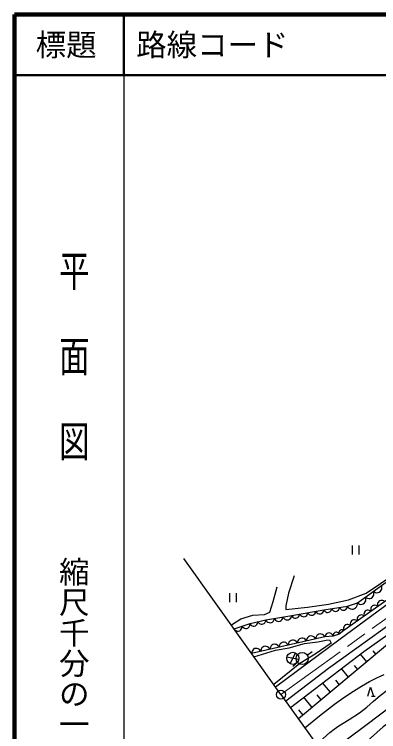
# Model space of a CAD drawing. Units: millimetres, scale not verified. Extents: x 40000 to 680000, y 20000 to 380000.
# Drawn here: x 40000 to 99812, y 262258 to 380000 of the extents above; entities that cross this region are included whole.
import ezdxf
from ezdxf.enums import TextEntityAlignment as Align

# ---------------------------------------------------------------- set-up
doc = ezdxf.new("R2010")
doc.units = ezdxf.units.MM
doc.header["$LTSCALE"] = 1000
doc.linetypes.add('CHAIN', pattern=[18.5, 12, -1.5, 3.5, -1.5])
for name, color, linetype, lineweight in [('M-BGD', 7, 'Continuous', 25), ('M-BMK', 2, 'CHAIN', 13), ('M-TTL', 2, 'Continuous', 140), ('M-TTL-BAND', 7, 'Continuous', 25), ('M-TTL-LINE', 7, 'Continuous', 50)]:
    doc.layers.add(name, color=color, linetype=linetype, lineweight=lineweight)
doc.layers.add('M-TTL-TXT', color=7, linetype='Continuous')
doc.styles.add('@ＭＳ ゴシック', font='')
doc.styles.add('ＭＳ ゴシック', font='')
doc.styles.get('@ＭＳ ゴシック').set_extended_font_data('@MS Gothic')
doc.styles.get('ＭＳ ゴシック').set_extended_font_data('MS Gothic')

# ---------------------------------------------------------------- blocks, each defined once
blk = doc.blocks.new('BUHIN1')
at = {"color": 7, "linetype": 'Continuous', "lineweight": 25}
for radius in [746, 22.5]:
    blk.add_circle((0, 0), radius, dxfattribs=at)
blk = doc.blocks.new('BUHIN123')
at = {"color": 7, "linetype": 'Continuous', "lineweight": 25}
blk.add_lwpolyline([(-643, -253), (-536, -382), (-410, -477), (-229, -569), (-57, -590), (113, -579), (312, -501), (444, -393), (555, -260), (625, -70), (649, 85), (643, 253)], dxfattribs=at)
blk = doc.blocks.new('BUHIN124')
at = {"color": 7, "linetype": 'Continuous', "lineweight": 25}
blk.add_lwpolyline([(-639, -195), (-546, -328), (-431, -429), (-264, -531), (-100, -565), (65, -567), (263, -507), (399, -413), (516, -293), (598, -114), (633, 33), (639, 195)], dxfattribs=at)
blk = doc.blocks.new('BUHIN125')
at = {"color": 7, "linetype": 'Continuous', "lineweight": 25}
blk.add_lwpolyline([(-700, -160), (-611, -309), (-496, -426), (-324, -549), (-151, -598), (26, -613), (243, -564), (395, -474), (530, -354), (632, -169), (681, -14), (700, 160)], dxfattribs=at)
blk = doc.blocks.new('BUHIN126')
at = {"color": 7, "linetype": 'Continuous', "lineweight": 25}
blk.add_lwpolyline([(-651, -157), (-566, -295), (-458, -403), (-296, -516), (-134, -559), (31, -571), (233, -523), (374, -437), (498, -324), (591, -151), (635, -6), (651, 157)], dxfattribs=at)
blk = doc.blocks.new('BUHIN127')
at = {"color": 7, "linetype": 'Continuous', "lineweight": 25}
blk.add_lwpolyline([(-636, -130), (-559, -266), (-457, -375), (-305, -490), (-149, -537), (10, -555), (207, -515), (347, -436), (472, -331), (567, -166), (615, -27), (636, 130)], dxfattribs=at)
blk = doc.blocks.new('BUHIN129')
at = {"color": 7, "linetype": 'Continuous', "lineweight": 25}
blk.add_lwpolyline([(-627, -517), (-461, -622), (-285, -682), (-49, -719), (151, -681), (337, -607), (531, -446), (640, -278), (716, -89), (724, 150), (695, 331), (627, 517)], dxfattribs=at)
blk = doc.blocks.new('BUHIN139')
at = {"color": 7, "linetype": 'Continuous', "lineweight": 25}
blk.add_lwpolyline([(532, 432), (393, 522), (245, 574), (46, 606), (-123, 575), (-280, 514), (-445, 380), (-538, 239), (-603, 80), (-612, -121), (-589, -275), (-532, -432)], dxfattribs=at)
blk = doc.blocks.new('BUHIN140')
at = {"color": 7, "linetype": 'Continuous', "lineweight": 25}
blk.add_lwpolyline([(538, 427), (400, 519), (252, 572), (53, 608), (-117, 578), (-275, 518), (-442, 386), (-537, 245), (-604, 87), (-615, -115), (-593, -269), (-538, -427)], dxfattribs=at)
blk = doc.blocks.new('BUHIN144')
at = {"color": 7, "linetype": 'Continuous', "lineweight": 25}
blk.add_lwpolyline([(740, 213), (636, 367), (506, 486), (314, 607), (126, 649), (-64, 655), (-294, 589), (-452, 483), (-589, 348), (-687, 143), (-730, -25), (-740, -213)], dxfattribs=at)
blk = doc.blocks.new('BUHIN380')
at = {"color": 7, "linetype": 'Continuous', "lineweight": 25}
blk.add_circle((0, 0), 995, dxfattribs=at)
blk = doc.blocks.new('BUHIN337')
at = {"color": 7, "linetype": 'Continuous', "lineweight": 25}
blk.add_line((190, -736), (789, -701), dxfattribs=at)
blk.add_lwpolyline([(-413, -772), (-44, 749), (501, -718)], dxfattribs=at)
blk = doc.blocks.new('BUHIN331')
at = {"color": 7, "linetype": 'Continuous', "lineweight": 25}
for p, q in [((-621, 715), (-532, -783)), ((617, -715), (529, 782))]:
    blk.add_line(p, q, dxfattribs=at)

msp = doc.modelspace()

# ---------------------------------------------------------------- linework, layer by layer
at = {"layer": 'M-BGD'}
for p, q in [((83762, 268338), (67800, 290692)), ((96326, 283381), (104199, 289128)), ((85948, 287858), (85023, 284991)), ((96227, 276023), (112692, 287820)), ((97786, 284991), (102456, 288181)), ((97386, 275419), (112805, 286403)), ((82479, 283603), (83127, 286008)), ((85023, 284991), (84560, 282910)), ((94872, 283881), (97786, 284991)), ((103022, 285206), (97458, 281211)), ((91589, 283187), (94872, 283881)), ((93517, 277486), (102683, 284304)), ((81971, 281892), (82479, 283603)), ((84560, 282910), (84560, 282309)), ((84560, 282309), (88121, 282679)), ((88121, 282679), (91589, 283187)), ((90815, 282278), (94673, 282830)), ((94673, 282830), (96326, 283381)), ((79150, 281384), (81046, 281476)), ((81046, 281476), (81971, 281892)), ((85540, 281334), (90815, 282278)), ((75626, 279780), (77208, 280783)), ((77208, 280783), (79150, 281384)), ((78690, 279995), (81288, 280625)), ((81288, 280625), (85540, 281334)), ((97458, 281211), (94084, 278843)), ((76065, 279138), (78690, 279995)), ((92338, 277956), (90976, 277808)), ((93344, 278281), (92338, 277956)), ((94084, 278843), (93344, 278281)), ((90976, 277808), (78949, 275106)), ((82886, 269621), (93517, 277486)), ((85115, 276020), (87612, 276713)), ((101619, 276830), (86655, 264356)), ((87612, 276713), (89832, 276991)), ((92005, 276759), (89369, 274956)), ((89832, 276991), (91173, 277268)), ((91173, 277268), (91728, 277314)), ((91728, 277314), (92005, 276759)), ((79338, 274562), (82849, 275650)), ((82849, 275650), (85115, 276020)), ((91592, 272698), (96227, 276023)), ((99374, 274959), (98884, 275547)), ((86707, 274111), (84753, 274484)), ((85279, 273411), (86181, 275184)), ((85344, 266248), (97386, 275419)), ((89369, 274956), (86872, 273430)), ((88076, 274826), (88898, 275394)), ((97878, 273711), (96816, 274985)), ((86872, 273430), (82602, 270018)), ((86491, 273609), (85729, 272962)), ((84551, 267296), (91592, 272698)), ((94885, 271217), (93714, 272622)), ((96382, 272464), (95823, 273134)), ((91893, 268722), (90611, 270259)), ((93389, 269969), (92776, 270705)), ((83762, 268338), (98601, 247671)), ((88900, 266227), (87508, 267897)), ((90396, 267475), (89728, 268276)), ((87403, 264980), (86680, 265848))]:
    msp.add_line(p, q, dxfattribs=at)
for points in [[(94673, 282830), (94798, 282660), (94951, 282532), (95173, 282404), (95388, 282365), (95603, 282368), (95859, 282454), (96033, 282580), (96181, 282740), (96282, 282976), (96323, 283169), (96326, 283381)], [(92338, 277956), (92270, 278107), (92173, 278230), (92024, 278366), (91866, 278431), (91700, 278465), (91489, 278442), (91335, 278373), (91194, 278275), (91078, 278111), (91014, 277970), (90976, 277808)], [(93344, 278281), (93269, 278385), (93177, 278463), (93043, 278542), (92912, 278567), (92782, 278566), (92626, 278516), (92520, 278440), (92429, 278344), (92367, 278201), (92340, 278084), (92338, 277956)], [(94084, 278843), (93991, 278907), (93892, 278946), (93758, 278972), (93643, 278955), (93535, 278917), (93420, 278829), (93354, 278736), (93307, 278629), (93296, 278493), (93309, 278389), (93344, 278281)], [(90958, 258431), (94464, 260936), (97941, 263495), (101773, 266411), (105648, 269284), (106909, 270132), (108209, 270934), (109328, 271556), (110476, 272125), (111614, 272624), (112785, 273070), (113937, 273446), (115105, 273763), (116556, 274077), (118017, 274346)], [(87691, 262909), (90116, 264851), (92579, 266746), (94112, 267857), (95689, 268925), (96981, 269733), (98310, 270492), (99501, 271106), (100717, 271666)], [(89669, 260119), (90710, 261136), (91795, 262112), (92522, 262686), (93285, 263212), (94993, 264254), (96676, 265352), (97847, 266272), (98991, 267248), (100083, 268174), (101208, 269051), (102124, 269670), (103082, 270246), (104126, 270820), (105192, 271380)], [(107181, 266412), (105570, 265789), (103983, 265110), (103045, 264648), (102131, 264130), (101337, 263606), (100568, 263025), (99517, 262131), (98491, 261180), (98192, 260894), (97893, 260607)]]:
    msp.add_lwpolyline(points, dxfattribs=at)
msp.add_circle((85729, 274299), 995, dxfattribs=at)
at = {"layer": 'M-BMK'}
msp.add_line((83762, 268338), (112064, 288802), dxfattribs=at)
at = {"layer": 'M-TTL'}
for p, q in [((40000, 380000), (40000, 20000)), ((680000, 380000), (40000, 380000))]:
    msp.add_line(p, q, dxfattribs=at)
at = {"layer": 'M-TTL-BAND'}
msp.add_line((58000, 370000), (58000, 20000), dxfattribs=at)
at = {"layer": 'M-TTL-LINE'}
for p, q in [((58000, 380000), (58000, 370000)), ((40000, 370000), (680000, 370000))]:
    msp.add_line(p, q, dxfattribs=at)

# ---------------------------------------------------------------- block references
at = {"layer": 'M-BGD', "rotation": 356.62464}
for name, p in [('BUHIN331', (96031, 292085)), ('BUHIN129', (99607, 285776)), ('BUHIN331', (75882, 284249)), ('BUHIN129', (98294, 284818)), ('BUHIN129', (96982, 283860)), ('BUHIN139', (100240, 283209)), ('BUHIN127', (92744, 282554)), ('BUHIN127', (94030, 282738)), ('BUHIN139', (99127, 282410)), ('BUHIN125', (84831, 281216)), ('BUHIN126', (86199, 281452)), ('BUHIN126', (87518, 281688)), ('BUHIN126', (88837, 281924)), ('BUHIN126', (90155, 282160)), ('BUHIN127', (91458, 282370)), ('BUHIN140', (96895, 280816)), ('BUHIN139', (98014, 281611)), ('BUHIN124', (79340, 280153)), ('BUHIN124', (80639, 280468)), ('BUHIN125', (81997, 280743)), ('BUHIN125', (83414, 280979)), ('BUHIN140', (95771, 280027)), ('BUHIN123', (76721, 279352)), ('BUHIN123', (78034, 279781)), ('BUHIN140', (94646, 279238)), ('BUHIN144', (88721, 277301)), ('BUHIN144', (90225, 277639)), ('BUHIN144', (84211, 276288)), ('BUHIN144', (85714, 276625)), ('BUHIN144', (87218, 276963)), ('BUHIN144', (79700, 275275)), ('BUHIN144', (81204, 275612)), ('BUHIN144', (82707, 275950)), ('BUHIN380', (87253, 274257)), ('BUHIN1', (83762, 268338)), ('BUHIN337', (98494, 268802))]:
    msp.add_blockref(name, p, dxfattribs=at)

# ---------------------------------------------------------------- texts
at = {"layer": 'M-TTL-BAND', "style": '@ＭＳ ゴシック', "width": 1.4}
msp.add_text('平  面  図', height=3666, rotation=270, dxfattribs=at).set_placement((49777, 306475), align=Align.MIDDLE_RIGHT)
at = {"layer": 'M-TTL-BAND', "style": '@ＭＳ ゴシック'}
msp.add_text('縮尺千分の一', height=3666, rotation=270, dxfattribs=at).set_placement((49777, 261030), align=Align.MIDDLE_RIGHT)
at = {"layer": 'M-TTL-TXT', "style": 'ＭＳ ゴシック'}
msp.add_text('標題', height=3666, dxfattribs=at).set_placement((48500, 375000), align=Align.MIDDLE_CENTER)
msp.add_text('路線コード', height=3666, dxfattribs=at).set_placement((60000, 375000), align=Align.MIDDLE_LEFT)

doc.saveas('drawing.dxf')
